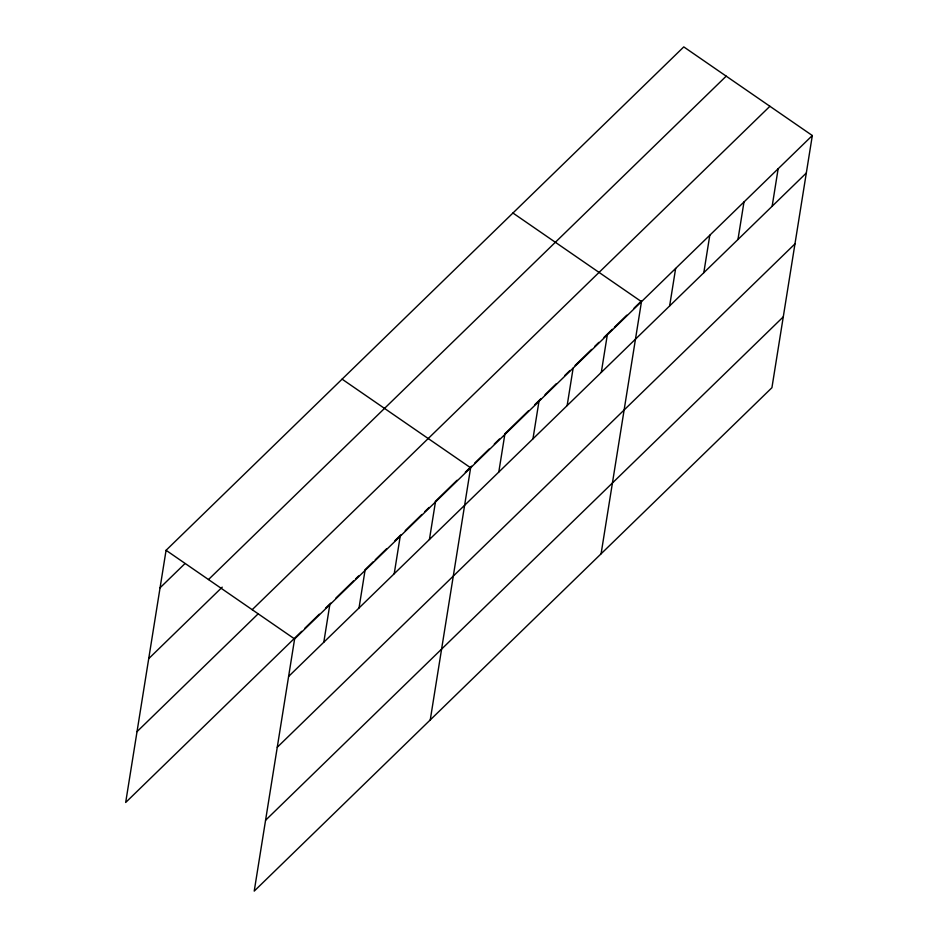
<?xml version="1.0" encoding="UTF-8"?>
<svg xmlns="http://www.w3.org/2000/svg" width="938" height="938" viewBox="0 0 938 938"><rect width="100%" height="100%" fill="white"/><g stroke="black" fill="none" stroke-linecap="round" stroke-linejoin="round"><path stroke-width="1.41" d="M812.32 135.529L294.614 638.942L254.221 891.1L771.927 387.699L812.32 135.529L683.779 46.9L166.073 550.301L125.68 802.471L301.696 631.309M323.809 642.202L329.813 604.705M359.019 607.976L365.023 570.48M394.218 573.739L400.221 536.243M429.428 539.514L435.431 502.018M430.249 719.938L470.63 467.781L342.089 379.151M498.793 472.049L504.796 434.552M532.96 438.832L538.975 401.335M567.138 405.603L573.141 368.106M601.305 372.374L607.308 334.878M601.082 553.819L641.475 301.661L512.934 213.02M669.638 305.929L675.641 268.432M703.805 272.7L709.808 235.204M737.971 239.483L743.986 201.987M772.15 206.254L778.153 168.758M160.058 587.798L184.915 563.644M208.494 579.555L726.2 76.154M148.72 658.64L222.236 587.153M252.193 609.688L769.899 106.287M137.03 731.628L258.173 613.827M304.803 628.284L319.307 614.191M325.521 608.152L330.692 603.122M335.874 598.081L353.474 580.962M355.537 578.957L358.644 575.932M364.859 569.894L373.148 561.839M375.212 559.822L386.608 548.753M394.886 540.698L401.101 534.648M405.239 530.627L421.807 514.516M424.914 511.491L429.053 507.47M435.267 501.431L457.017 480.291M465.295 472.236L471.509 466.186M474.616 463.173L489.108 449.079M494.291 444.037L499.462 439.007M504.644 433.977L528.457 410.821M534.672 404.77L540.886 398.732M545.025 394.71L556.41 383.63M564.699 375.575L569.87 370.545M575.053 365.503L591.62 349.405M594.727 346.38L598.866 342.358M604.037 337.317L612.326 329.261M614.402 327.245L626.819 315.168M634.065 308.121L641.322 301.075M288.611 676.439L806.317 173.026M277.261 747.269L794.967 243.868M265.571 820.258L783.277 316.856M166.073 550.301L294.614 638.942"/></g></svg>
